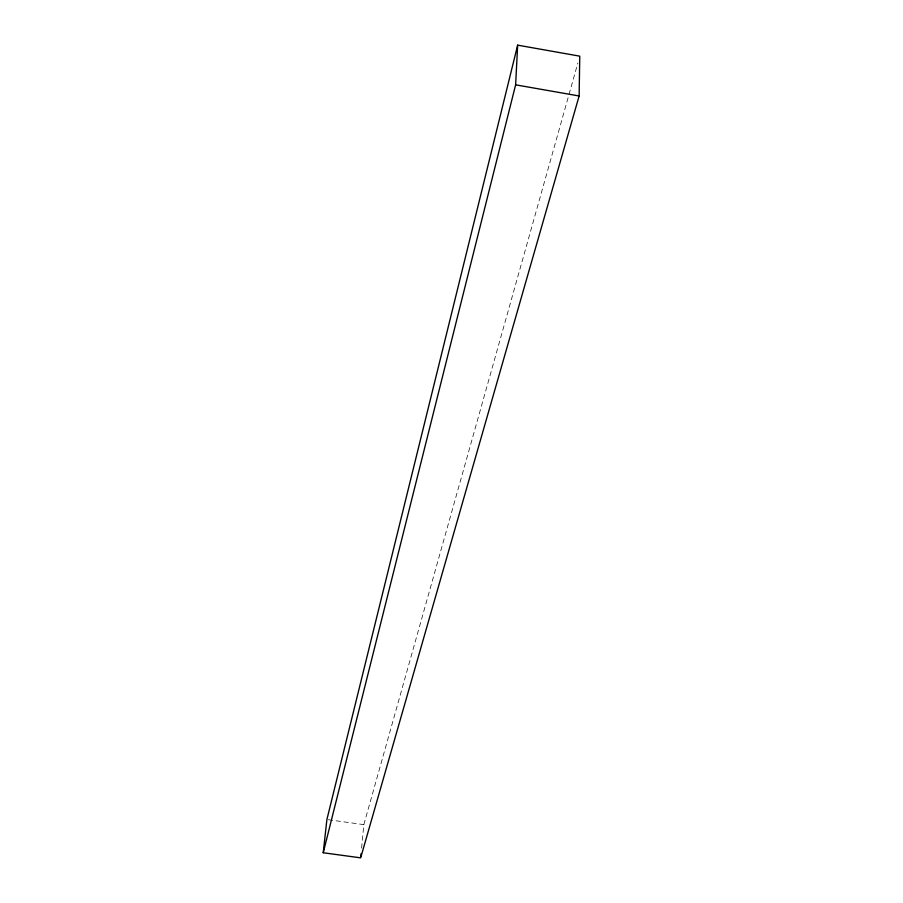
<?xml version="1.0" encoding="UTF-8"?>
<svg xmlns="http://www.w3.org/2000/svg" width="903" height="903" viewBox="0 0 903 903"><rect width="100%" height="100%" fill="white"/><g stroke="black" fill="none" stroke-linecap="round" stroke-linejoin="round"><path stroke-width="0.68" stroke-dasharray="4.51 3.39" d="M361.584 848.154L363.841 824.62L577.864 62.95M328.263 819.721L363.841 824.62"/><path stroke-width="1.35" d="M579.128 95.978L579.771 56.167L517.656 45.15L326.897 819.529L323.229 852.748L360.658 857.85L579.128 95.978L515.624 84.837L517.656 45.15M360.794 856.462L361.053 853.696M323.229 852.748L515.624 84.837"/></g></svg>
